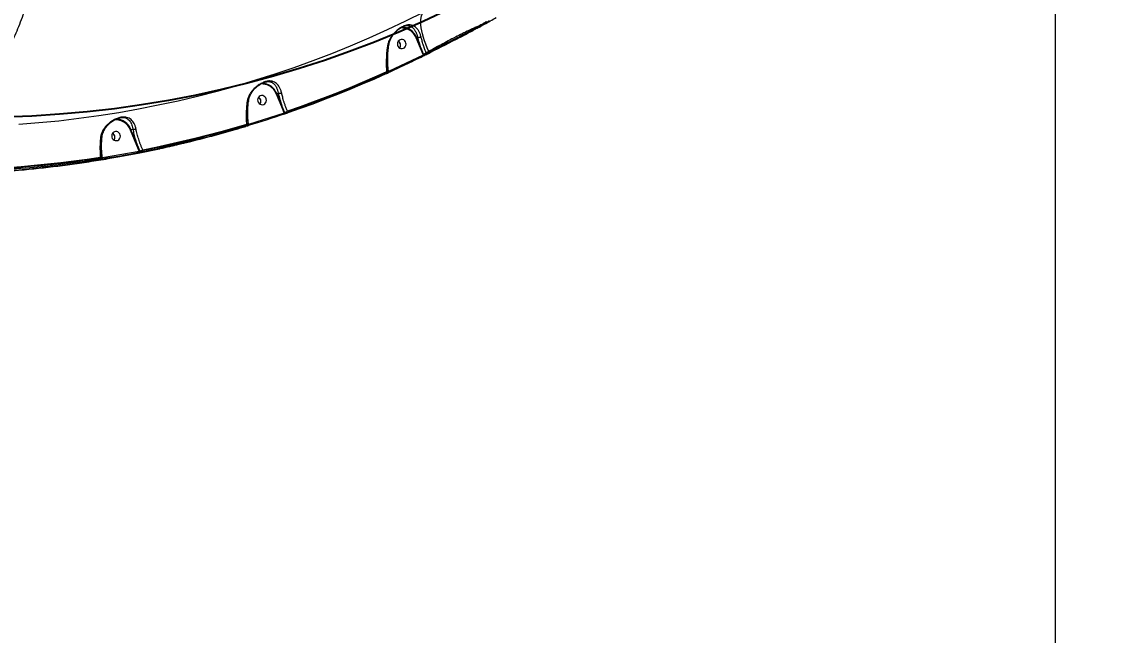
# Model space of a CAD drawing. Header units: millimetres. Extents: x -5609 to 5139, y -3980 to 3221.
# Drawn here: x 2639 to 3686, y -1118 to -524 of the extents above; entities that cross this region are included whole.
import ezdxf

# ---------------------------------------------------------------- set-up
doc = ezdxf.new("R2010")
doc.units = ezdxf.units.MM
for name, color, linetype in [('DIKOM_ОБЪЕКТ', 7, 'Continuous'), ('DIKOM_РАЗМЕР_ЗОНА', 7, 'Continuous'), ('DIKOM_РАЗМЕР_ОБЪЕКТА', 7, 'Continuous')]:
    doc.layers.add(name, color=color, linetype=linetype)
doc.styles.add('style1', font='arial.ttf', dxfattribs={"width": 0.8})
doc.dimstyles.new('1-50', dxfattribs={"dimtxt": 300, "dimasz": 200, "dimexe": 100, "dimexo": 0, "dimgap": 100, "dimtad": 1, "dimtxsty": 'style1', "dimcen": 200, "dimclrd": 7, "dimclre": 7, "dimclrt": 7, "dimadec": 1, "dimazin": 2, "dimtfac": 1, "dimtmove": 0, "dimatfit": 2, "dimfxl": 0, "dimlwd": 25, "dimlwe": 18, "dimarcsym": 0})

# ---------------------------------------------------------------- blocks, each defined once
blk = doc.blocks.new('A$Cc336a1e3')
at = {"color": 7, "linetype": 'Continuous', "lineweight": 15}
for p, q in [((5840.8, 733.5), (5844.9, 723.5)), ((5841.4, 733.7), (5842.5, 734)), ((5845.5, 723.7), (5841.4, 733.7)), ((5842.5, 734), (5842.5, 734)), ((5844.9, 723.5), (5847.5, 717.5)), ((5845.5, 723.7), (5848, 717.7)), ((5847.8, 716.7), (5814.3, 700.6)), ((5847.5, 717.5), (5847.8, 716.7)), ((5848.3, 717), (5848, 717.7)), ((5850.9, 718.8), (5851.1, 718.2)), ((5853.8, 719.6), (5851.1, 718.2)), ((5851.2, 717.2), (5853.9, 718.6)), ((5853.8, 719.6), (5853.5, 720.1)), ((5814.3, 700.6), (5813.8, 707.3)), ((5812.5, 699.7), (5812.4, 700.4)), ((5813.8, 699.4), (5813.8, 699.4)), ((5813.8, 699.4), (5813.8, 699.4)), ((5814.1, 700.2), (5814, 700.4)), ((5814.3, 700.6), (5814.1, 700.4)), ((5695.3, 690.6), (5695.8, 690.8)), ((5705.4, 679.2), (5710.5, 666.9)), ((5706, 679.4), (5707.5, 679.8)), ((5711.1, 667.1), (5706, 679.4)), ((5713.2, 660.4), (5678.6, 649.3)), ((5710.5, 666.9), (5713, 660.9)), ((5711.1, 667.1), (5713.6, 661.1)), ((5713, 660.9), (5713.2, 660.4)), ((5713.8, 660.6), (5713.6, 661.1)), ((5716.4, 662.2), (5716.7, 661.6)), ((5676.8, 648.8), (5676.7, 649.5)), ((5678.6, 649.5), (5678.1, 656.1)), ((5678.4, 649.1), (5678.4, 649.5)), ((5678.6, 649.3), (5678.6, 649.5)), ((5564, 644.4), (5570.2, 629.5)), ((5564.6, 644.6), (5566.7, 645)), ((5570.8, 629.7), (5564.6, 644.6)), ((5570.2, 629.5), (5572.7, 623.4)), ((5570.8, 629.7), (5573.3, 623.6)), ((5537, 617.5), (5536.5, 624)), ((5572.8, 623.3), (5537.1, 617)), ((5572.7, 623.4), (5572.8, 623.3)), ((5573.5, 623.2), (5573.3, 623.6)), ((5576.2, 624.7), (5576.4, 624.1)), ((5535.2, 616.9), (5535.1, 617.5)), ((5536.8, 616.9), (5536.7, 617.6)), ((5536.8, 616.9), (5536.7, 616.9)), ((5537.1, 617), (5537, 617.5))]:
    blk.add_line(p, q, dxfattribs=at)
at = {"color": 8, "linetype": 'Continuous', "lineweight": 15}
for p, q in [((5813.8, 707.3), (5813.6, 708.9)), ((5678.1, 656.1), (5677.9, 658.2)), ((5536.5, 624), (5536.4, 625.7)), ((5535.9, 615.9), (5536.2, 616))]:
    blk.add_line(p, q, dxfattribs=at)
at = {"color": 7, "linetype": 'Continuous', "lineweight": 15, "flags": 128}
for points in [[(5456.1, 649.7), (5475.6, 651.2), (5495, 653.1), (5514.4, 655.4), (5533.7, 658.1), (5553, 661.1), (5572.2, 664.5), (5591.3, 668.3), (5610.4, 672.4), (5629.4, 676.9), (5648.3, 681.7), (5667.1, 686.9), (5685.8, 692.5), (5704.4, 698.4), (5722.9, 704.7), (5741.2, 711.3), (5759.5, 718.3), (5777.6, 725.6), (5795.6, 733.3), (5813.4, 741.3), (5831.1, 749.7), (5848.7, 758.4)], [(5853.5, 720.1), (5851.9, 723.6), (5850.5, 727.1), (5849.3, 730.5), (5848.2, 733.8), (5847.3, 737.1), (5846.5, 740.2), (5846, 743.1), (5845.6, 745.9), (5845.5, 748.5), (5845.5, 750.8), (5845.8, 752.9), (5846.2, 754.7), (5846.9, 756.3), (5847.7, 757.5), (5848.7, 758.4)], [(5823, 726.3), (5823.5, 725.1), (5824.3, 724.1), (5825.3, 723.4), (5826.4, 722.9), (5827.6, 722.9), (5828.8, 723.2), (5829.8, 723.8), (5830.6, 724.7), (5831.1, 725.8), (5831.4, 727.1), (5831.2, 728.3), (5830.8, 729.5), (5830, 730.5), (5829, 731.3), (5827.9, 731.7), (5826.7, 731.8), (5825.5, 731.5), (5824.5, 730.9), (5823.7, 730), (5823.1, 728.9), (5822.9, 727.6), (5823, 726.3)], [(5847.9, 715.7), (5843.7, 713.6), (5841.9, 712.8)], [(5849.5, 716.5), (5849.4, 716.4), (5849.4, 716.4)], [(5853.5, 720.1), (5853.2, 720), (5852.8, 719.8), (5852.5, 719.6), (5852.2, 719.5), (5851.8, 719.3), (5851.5, 719.2), (5851.2, 719), (5850.9, 718.8)], [(5851.2, 717.2), (5851.3, 717.3), (5851.3, 717.3), (5851.3, 717.4), (5851.3, 717.6), (5851.3, 717.7), (5851.2, 717.9), (5851.2, 718), (5851.1, 718.2)], [(5853.9, 718.6), (5853.5, 718.4), (5853.2, 718.3), (5852.9, 718.1), (5852.5, 717.9), (5852.2, 717.7), (5851.9, 717.6), (5851.5, 717.4), (5851.2, 717.2)], [(5820.1, 702.3), (5818.6, 701.6), (5814.3, 699.6)], [(5812.4, 700.4), (5800.6, 695.1), (5788.8, 690), (5776.8, 685), (5764.9, 680.1), (5752.8, 675.4), (5740.7, 670.9), (5728.6, 666.5), (5716.4, 662.2)], [(5812.5, 698.7), (5800.7, 693.4), (5788.9, 688.3), (5777, 683.3), (5765, 678.5), (5753, 673.8), (5740.9, 669.2), (5728.8, 664.8), (5716.7, 660.6)], [(5814.3, 699.6), (5814.4, 699.7), (5814.4, 699.7), (5814.5, 699.8), (5814.5, 700), (5814.4, 700.1), (5814.4, 700.3), (5814.4, 700.5), (5814.3, 700.6)], [(5687.7, 672), (5688.1, 670.9), (5688.9, 669.8), (5689.9, 669.1), (5691, 668.7), (5692.2, 668.6), (5693.4, 668.9), (5694.4, 669.5), (5695.2, 670.4), (5695.7, 671.5), (5696, 672.8), (5695.8, 674.1), (5695.4, 675.3), (5694.6, 676.3), (5693.6, 677), (5692.5, 677.5), (5691.3, 677.5), (5690.1, 677.2), (5689.1, 676.6), (5688.3, 675.7), (5687.7, 674.6), (5687.5, 673.3), (5687.7, 672)], [(5716.7, 660.6), (5716.7, 660.6), (5716.8, 660.7), (5716.8, 660.8), (5716.8, 660.9), (5716.8, 661.1), (5716.8, 661.2), (5716.7, 661.4), (5716.7, 661.6)], [(5676.7, 649.5), (5664.3, 645.8), (5651.8, 642.4), (5639.3, 639), (5626.7, 635.9), (5614.1, 632.8), (5601.5, 630), (5588.8, 627.3), (5576.2, 624.7)], [(5713.2, 659.4), (5708.9, 658), (5704.6, 656.5), (5700.3, 655.1), (5695.9, 653.7), (5691.6, 652.3), (5687.3, 651), (5682.9, 649.6), (5678.6, 648.3)], [(5678.6, 648.3), (5678.6, 648.4), (5678.7, 648.4), (5678.7, 648.5), (5678.7, 648.7), (5678.7, 648.8), (5678.7, 649), (5678.7, 649.2), (5678.6, 649.3)], [(5546.3, 637.2), (5546.7, 636), (5547.5, 635), (5548.5, 634.3), (5549.6, 633.8), (5550.8, 633.8), (5552, 634), (5553, 634.7), (5553.8, 635.6), (5554.4, 636.7), (5554.6, 638), (5554.4, 639.2), (5554, 640.4), (5553.2, 641.4), (5552.2, 642.2), (5551.1, 642.6), (5549.9, 642.7), (5548.7, 642.4), (5547.7, 641.8), (5546.9, 640.9), (5546.3, 639.7), (5546.1, 638.5), (5546.3, 637.2)], [(5676.7, 647.8), (5664.3, 644.1), (5651.8, 640.7), (5639.3, 637.3), (5626.8, 634.2), (5614.2, 631.2), (5601.6, 628.3), (5589, 625.6), (5576.3, 623)], [(5318.2, 603), (5338, 602.3), (5357.7, 601.9), (5377.5, 602), (5397.2, 602.3), (5416.9, 603.1), (5436.6, 604.1), (5456.3, 605.6), (5475.9, 607.4), (5495.5, 609.6), (5515, 612.2), (5534.5, 615.1), (5553.9, 618.4), (5573.3, 622), (5592.6, 626), (5592.7, 626)], [(5572.7, 622.2), (5568.2, 621.4), (5563.7, 620.5), (5559.3, 619.7), (5554.8, 618.9), (5550.3, 618.2), (5545.8, 617.4), (5541.4, 616.7), (5536.9, 616)], [(5576.3, 623), (5576.3, 623.1), (5576.4, 623.1), (5576.4, 623.2), (5576.4, 623.4), (5576.5, 623.5), (5576.5, 623.7), (5576.4, 623.9), (5576.4, 624.1)], [(5535.1, 617.5), (5522.4, 615.6), (5509.6, 613.9), (5496.8, 612.3), (5484, 610.9), (5471.1, 609.6), (5458.3, 608.5), (5445.4, 607.6), (5432.5, 606.8)], [(5535, 615.8), (5522.3, 613.9), (5509.5, 612.2), (5496.7, 610.6), (5483.9, 609.2), (5471.1, 607.9), (5458.2, 606.8), (5445.4, 605.9), (5432.5, 605.1)], [(5420.7, 602.6), (5433.6, 603.4), (5446.4, 604.3), (5459.1, 605.4)]]:
    blk.add_lwpolyline(points, dxfattribs=at)
at = {"color": 8, "linetype": 'Continuous', "lineweight": 15}
for centre, radius, start, end in [((5826.5, 727.8), 16, 21.6373, 86.7123), ((5849.2, 717.4), 0.962, 201.1432, 277.9042), ((5813.3, 694.1), 6.35, 83.6061, 98.3137), ((5813.4, 700.1), 0.819, 304.3767, 22.2089), ((5814, 702.4), 2.01, 269.8664, 271.8244), ((5691.1, 673.5), 16, 21.636, 86.7022), ((5549.8, 638.7), 16, 21.6214, 87.5724), ((5677.7, 643.2), 6.35, 83.6065, 98.3133), ((5536, 611.3), 6.35, 83.6015, 98.3141)]:
    blk.add_arc(centre, radius, start, end, dxfattribs=at)
at = {"color": 7, "linetype": 'Continuous', "lineweight": 15}
for centre, radius, start, end in [((5904.7, 746.2), 0.917, 206.6788, 292.0393), ((5909.8, 749.5), 0.976, 211.1462, 296.6386), ((5821.4, 726.2), 4.62, 13.1976, 58.8263), ((5821.3, 726.1), 4.68, 325.0573, 58.6778), ((5821.4, 726.1), 4.61, 324.8153, 14.1596), ((5846.8, 719.5), 4.4, 106.4043, 114.7924), ((5849.6, 712.8), 5.16, 107.6078, 114.3623), ((5840.3, 742.1), 25.6, 287.5926, 294.3978), ((5686, 671.9), 4.62, 13.2046, 58.8193), ((5685.9, 671.8), 4.68, 325.0608, 58.6741), ((5686, 671.8), 4.62, 324.8437, 14.1315), ((5715.1, 656.2), 5.14, 107.6097, 114.387), ((5705.9, 685.5), 25.6, 287.5916, 294.3935), ((5714.7, 660.9), 0.923, 199.4434, 284.9555), ((5544.6, 637), 4.62, 13.2036, 58.8203), ((5544.5, 637), 4.68, 325.0605, 58.6746), ((5544.6, 637), 4.61, 324.8153, 14.1596), ((5574.9, 618.7), 5.12, 107.5901, 114.3961), ((5565.6, 648), 25.6, 287.5916, 294.3956), ((5574.3, 623.5), 0.932, 199.3747, 277.031), ((5536, 616.7), 1.09, 321.2101, 20.2041)]:
    blk.add_arc(centre, radius, start, end, dxfattribs=at)
for points, knots in [([(5366.5, 639.2), (5368.9, 642.3), (5373.8, 648.7), (5381, 659.5), (5388, 671.2), (5394.7, 683.9), (5401.1, 697.1), (5407.1, 710.8), (5412.8, 724.8), (5417.1, 736.6), (5420.2, 745.5), (5422.3, 751.5), (5424.2, 757.6), (5426.2, 763.8), (5428.1, 770.1), (5431.2, 780.5), (5435.2, 795.3), (5440.1, 814.9), (5444.6, 834.9), (5448.7, 855.1), (5452.2, 875.1), (5455.4, 894.8), (5458.1, 914.2), (5460, 929.3), (5461.2, 940.1), (5461.9, 946.6), (5462.6, 953.1), (5463.2, 959.6), (5463.8, 966), (5464.3, 972.5), (5465.3, 984.5), (5466.4, 1002), (5467.5, 1025), (5468.2, 1047.7), (5468.4, 1069.9), (5468.3, 1089.1), (5467.9, 1105.2), (5467.5, 1118.4), (5466.9, 1131.4), (5466.1, 1144.2), (5465.3, 1156.7), (5464.2, 1169), (5463.1, 1181.1), (5461.6, 1195.7), (5459.4, 1212.8), (5456.6, 1232.2), (5453.4, 1251), (5449.8, 1269.1), (5446, 1286.4), (5441.7, 1303.1), (5437.2, 1318.9), (5432.3, 1333.9), (5427.2, 1348.1), (5423.6, 1356.8), (5421.8, 1361.2)], [0, 0, 0, 0, 0.025552, 0.050983, 0.076294, 0.101484, 0.126553, 0.149842, 0.173026, 0.196104, 0.205143, 0.214165, 0.223171, 0.232161, 0.241134, 0.250092, 0.276443, 0.302491, 0.328238, 0.353682, 0.378823, 0.402016, 0.424946, 0.447612, 0.455186, 0.46273, 0.470244, 0.477729, 0.485183, 0.492607, 0.500002, 0.526531, 0.552719, 0.578564, 0.604068, 0.629229, 0.644782, 0.660202, 0.675488, 0.690641, 0.70566, 0.720545, 0.735296, 0.749914, 0.775113, 0.80027, 0.825384, 0.850457, 0.875486, 0.900474, 0.925419, 0.950322, 0.975182, 1, 1, 1, 1]), ([(5367.1, 639.4), (5367.9, 640.3), (5369.2, 642), (5371.1, 644.5), (5372.7, 646.7), (5374.1, 648.6), (5375.2, 650.2), (5377.4, 653.4), (5380.7, 658.4), (5385.1, 665.4), (5390.2, 674.4), (5396.4, 686), (5403.1, 700.2), (5409.4, 714.9), (5415.3, 729.9), (5420.9, 745.7), (5426.3, 762.1), (5431.5, 779.3), (5436.3, 797), (5440.8, 815.4), (5445.1, 834.3), (5449, 853.7), (5452.6, 873.5), (5455.9, 893.7), (5458.8, 914.2), (5461.3, 935), (5463.5, 956), (5465.4, 977.2), (5466.9, 998.6), (5468, 1019.9), (5468.7, 1041.3), (5469, 1062.6), (5469, 1083.8), (5468.6, 1104.9), (5467.8, 1125.8), (5466.7, 1146.3), (5465.1, 1166.6), (5463.2, 1186.4), (5461, 1205.9), (5458.3, 1224.8), (5455.4, 1243.3), (5452, 1261.1), (5448.5, 1278), (5444.7, 1293.9), (5440.7, 1308.7), (5437.3, 1320.3), (5434.5, 1328.9), (5432.6, 1334.6), (5431, 1338.9), (5429.9, 1342.2), (5428.9, 1344.7), (5427.7, 1347.9), (5426.2, 1351.7), (5424.4, 1356.1), (5423.1, 1359.2), (5422.4, 1360.8)], [0, 0, 0, 0, 0.007473, 0.014038, 0.019684, 0.024396, 0.028181, 0.031571, 0.048145, 0.063179, 0.078212, 0.105054, 0.131895, 0.156297, 0.180744, 0.205166, 0.229565, 0.253964, 0.278363, 0.302761, 0.327166, 0.351622, 0.376024, 0.400421, 0.424819, 0.449216, 0.473614, 0.498037, 0.522477, 0.546874, 0.571271, 0.595669, 0.620065, 0.644465, 0.668917, 0.693327, 0.717725, 0.742122, 0.766521, 0.790918, 0.81533, 0.839783, 0.864185, 0.886958, 0.909732, 0.932505, 0.942527, 0.952483, 0.961633, 0.965112, 0.969632, 0.975381, 0.982366, 0.990583, 1, 1, 1, 1]), ([(5454.2, 1256.3), (5455.3, 1250.2), (5457.5, 1238.1), (5460.4, 1219.1), (5463, 1199.6), (5465.2, 1179.5), (5466.9, 1159.5), (5468.3, 1139.5), (5469.3, 1119.7), (5469.9, 1103.1), (5470.1, 1090), (5470.2, 1080.4), (5470.3, 1070.8), (5470.2, 1061.1), (5470, 1047.8), (5469.6, 1030.8), (5468.7, 1009.9), (5467.5, 988.8), (5465.8, 967.4), (5463.8, 946.4), (5461.5, 925.7), (5458.8, 905.6), (5456.5, 889.9), (5454.7, 878.8), (5453.5, 872), (5452.4, 865.3), (5451.1, 858.6), (5449.9, 851.9), (5448.5, 845.2), (5446.4, 834.6), (5443.2, 820), (5438.8, 801.9), (5434.1, 784), (5429, 766.6), (5423.7, 750), (5418.3, 734.3), (5412.6, 719.5), (5407.9, 708.2), (5404.3, 700), (5401.8, 694.7), (5399.4, 689.5), (5396.8, 684.4), (5394.3, 679.4), (5390.3, 672.1), (5385, 662.8), (5378.1, 652.1), (5371, 642.3), (5363.8, 633.5), (5356.5, 625.6), (5349, 618.9), (5341.4, 613.2), (5333.7, 608.6), (5326, 605.1), (5320.8, 603.7), (5318.2, 603)], [0, 0, 0, 0, 0.024819, 0.049681, 0.074585, 0.099531, 0.12452, 0.147882, 0.17128, 0.194715, 0.205777, 0.216847, 0.227925, 0.239011, 0.250105, 0.273561, 0.297359, 0.321499, 0.345981, 0.370806, 0.394284, 0.418061, 0.442135, 0.45031, 0.458518, 0.466761, 0.475037, 0.483347, 0.49169, 0.500068, 0.523695, 0.547624, 0.571855, 0.596389, 0.621225, 0.644678, 0.668395, 0.692375, 0.701869, 0.711403, 0.720978, 0.730593, 0.74025, 0.749946, 0.774408, 0.798991, 0.823695, 0.848519, 0.873464, 0.89853, 0.923716, 0.949023, 0.974451, 1, 1, 1, 1]), ([(5845.9, 734.2), (5845.6, 735.2), (5845, 737.3), (5843.7, 739.8), (5842.2, 742), (5840.5, 743.6), (5838.6, 744.9), (5836.6, 745.7), (5834.3, 746), (5832.1, 745.7), (5830.1, 745.1), (5828.5, 744.5), (5826.8, 743.6), (5825.2, 742.6), (5823.6, 741.5), (5822.1, 740.2), (5820.7, 738.9), (5819, 737.2), (5817.2, 734.9), (5815.4, 731.9), (5814.1, 728.9), (5813.6, 726.7), (5813.4, 725.7)], [0, 0, 0, 0, 0.060848, 0.122027, 0.18297, 0.244656, 0.306473, 0.368865, 0.431755, 0.495553, 0.528768, 0.560442, 0.592789, 0.625311, 0.656247, 0.689525, 0.721151, 0.75263, 0.815303, 0.877013, 0.938732, 1, 1, 1, 1]), ([(5814.5, 726.2), (5814.7, 727.3), (5815.1, 729.4), (5816.4, 732.4), (5818.1, 735.3), (5820.2, 738), (5822.6, 740.4), (5825, 742.3), (5827, 743.5), (5828.4, 744.2), (5829.8, 744.7), (5830.5, 744.9), (5830.9, 745)], [0, 0, 0, 0, 0.130857, 0.261517, 0.390381, 0.518717, 0.644138, 0.76626, 0.825951, 0.884068, 0.942251, 1, 1, 1, 1]), ([(5903.9, 745.8), (5902.9, 745.3), (5900.8, 744.4), (5897.3, 742.8), (5892.9, 740.8), (5887.4, 738.2), (5880.8, 734.9), (5874, 731.3), (5867, 727.6), (5860.1, 723.9), (5855.7, 721.4), (5853.5, 720.1)], [0, 0, 0, 0, 0.085296, 0.168532, 0.249718, 0.375477, 0.499384, 0.624222, 0.749126, 0.873716, 1, 1, 1, 1]), ([(5903.9, 745.8), (5902.5, 744.9), (5899.5, 743.2), (5894.1, 740.2), (5888.1, 737), (5882.3, 734), (5877, 731.3), (5872.4, 729), (5867.7, 726.6), (5863, 724.2), (5858.4, 721.9), (5855.3, 720.3), (5853.8, 719.6)], [0, 0, 0, 0, 0.124919, 0.249632, 0.372715, 0.499262, 0.580078, 0.663353, 0.749099, 0.830251, 0.913881, 1, 1, 1, 1]), ([(5902.4, 743.7), (5904, 744.7), (5909.4, 747.7), (5914.8, 750.8), (5918.5, 753)], [0, 0, 0, 0, 0.303766, 1, 1, 1, 1]), ([(5908.9, 749), (5908.2, 748.5), (5906.8, 747.5), (5904.9, 746.4), (5903.9, 745.8)], [0, 0, 0, 0, 0.500004, 1, 1, 1, 1]), ([(5910.2, 748.6), (5909.5, 748.1), (5908.1, 747.1), (5906.1, 745.9), (5905.1, 745.3)], [0, 0, 0, 0, 0.500005, 1, 1, 1, 1]), ([(5911.9, 749.7), (5911.8, 749.6), (5911.6, 749.5), (5911.2, 749.3), (5910.8, 749.1), (5910.4, 748.8), (5910.3, 748.7), (5910.2, 748.6)], [0, 0, 0, 0, 0.124857, 0.250345, 0.500071, 0.749882, 1, 1, 1, 1]), ([(5841.4, 733.7), (5841.4, 733.7), (5841.3, 733.7), (5841.2, 733.7), (5841, 733.6), (5840.9, 733.5), (5840.8, 733.5)], [0, 0, 0, 0, 0.249937, 0.499883, 0.749888, 1, 1, 1, 1]), ([(5845.9, 734.2), (5845.6, 734.1), (5845.2, 733.9), (5844.5, 733.7), (5843.9, 733.7), (5843.3, 733.7), (5842.8, 733.8), (5842.6, 733.9), (5842.5, 734)], [0, 0, 0, 0, 0.239257, 0.3683, 0.500153, 0.73394, 0.865019, 1, 1, 1, 1]), ([(5842.5, 734), (5842.9, 732.3), (5843.8, 728.9), (5845, 725.5), (5845.5, 723.7)], [0, 0, 0, 0, 0.501778, 1, 1, 1, 1]), ([(5850.9, 718.8), (5850.9, 718.8), (5850.9, 718.8), (5850.9, 718.8), (5850.9, 718.8), (5850.9, 718.8), (5850.8, 718.8), (5850.8, 718.9), (5850.7, 719.2), (5850.4, 720), (5849.9, 721.2), (5849.4, 722.5), (5849, 723.6), (5848.7, 724.4), (5848.5, 725.2), (5848.2, 725.9), (5847.8, 727.1), (5847.3, 728.7), (5846.8, 730.7), (5846.3, 732.5), (5846, 733.6), (5845.9, 734.2)], [0, 0, 0, 0, 0.000007, 0.000021, 0.000078, 0.000276, 0.001041, 0.004036, 0.01587, 0.062902, 0.141094, 0.250444, 0.308202, 0.361961, 0.411716, 0.45747, 0.499223, 0.637925, 0.767622, 0.888317, 1, 1, 1, 1]), ([(5899.7, 742.2), (5898.2, 741.4), (5894.8, 739.5), (5888.9, 736.4), (5882.2, 732.9), (5875.1, 729.4), (5867.9, 725.7), (5860.8, 722.1), (5856.2, 719.8), (5853.9, 718.6)], [0, 0, 0, 0, 0.126325, 0.2721, 0.417205, 0.563076, 0.708031, 0.854125, 1, 1, 1, 1]), ([(5813.4, 725.7), (5813.2, 724.4), (5812.8, 721.9), (5812.4, 717.8), (5812.2, 714.3), (5812.2, 711.6), (5812.1, 709.8), (5812.1, 708), (5812.2, 706.2), (5812.2, 704.2), (5812.3, 702.2), (5812.4, 700.9), (5812.4, 700.4)], [0, 0, 0, 0, 0.162669, 0.327658, 0.499782, 0.569176, 0.640973, 0.711066, 0.777183, 0.851698, 0.939188, 1, 1, 1, 1]), ([(5814, 700.4), (5813.9, 702.5), (5813.6, 706.8), (5813.5, 712.6), (5813.7, 717.7), (5814, 722.3), (5814.4, 725.2), (5814.6, 726.7)], [0, 0, 0, 0, 0.227154, 0.468819, 0.640062, 0.81688, 1, 1, 1, 1]), ([(5814.4, 699.8), (5819.9, 702.3), (5831.1, 707.5), (5842.2, 713), (5848, 715.8)], [0, 0, 0, 0, 0.484375, 1, 1, 1, 1]), ([(5848.3, 717), (5848.3, 717), (5848.3, 717), (5848.2, 716.9), (5848.1, 716.9), (5848, 716.8), (5847.9, 716.8), (5847.8, 716.7), (5847.8, 716.7)], [0, 0, 0, 0, 0.208995, 0.344364, 0.499845, 0.655886, 0.79143, 1, 1, 1, 1]), ([(5847.9, 715.7), (5847.9, 715.7), (5848, 715.8), (5848, 716), (5847.9, 716.3), (5847.8, 716.6), (5847.8, 716.7)], [0, 0, 0, 0, 0.240489, 0.500033, 0.759465, 1, 1, 1, 1]), ([(5847.9, 715.8), (5848.1, 715.8), (5848.3, 716), (5848.7, 716.2), (5849.1, 716.3), (5849.3, 716.4), (5849.4, 716.4)], [0, 0, 0, 0, 0.251752, 0.502356, 0.751748, 1, 1, 1, 1]), ([(5851.1, 718.2), (5850.9, 718.1), (5850.4, 717.9), (5849.7, 717.5), (5849.1, 717.3), (5848.7, 717.1), (5848.5, 717.1), (5848.3, 717)], [0, 0, 0, 0, 0.226861, 0.499339, 0.652309, 0.786864, 1, 1, 1, 1]), ([(5851.2, 717.2), (5851, 717.2), (5850.7, 717), (5850.3, 716.8), (5849.8, 716.6), (5849.6, 716.5), (5849.5, 716.5)], [0, 0, 0, 0, 0.249908, 0.499777, 0.749807, 1, 1, 1, 1]), ([(5853.9, 718.6), (5853.9, 718.6), (5854, 718.7), (5854, 718.9), (5853.9, 719.2), (5853.8, 719.5), (5853.8, 719.6)], [0, 0, 0, 0, 0.240602, 0.500028, 0.759345, 1, 1, 1, 1]), ([(5710.8, 679.8), (5710.5, 680.8), (5710, 682.8), (5708.8, 685.3), (5707.4, 687.5), (5705.7, 689.2), (5703.9, 690.5), (5701.7, 691.3), (5699.6, 691.6), (5697.6, 691.5), (5696, 691.2), (5694.2, 690.7), (5692.5, 689.9), (5690.7, 689.1), (5688.8, 688), (5686.9, 686.6), (5685, 685), (5683, 683.1), (5681.1, 680.7), (5679.3, 677.7), (5677.9, 674.6), (5677.5, 672.4), (5677.3, 671.3)], [0, 0, 0, 0, 0.06103, 0.122226, 0.183669, 0.245488, 0.3076, 0.369819, 0.433523, 0.466864, 0.498207, 0.530694, 0.563164, 0.594251, 0.627591, 0.669739, 0.711895, 0.753658, 0.815791, 0.877566, 0.938678, 1, 1, 1, 1]), ([(5812.5, 699.7), (5802, 695), (5781, 685.7), (5749.1, 673), (5727.5, 665.4), (5716.7, 661.6)], [0, 0, 0, 0, 0.33333, 0.666674, 1, 1, 1, 1]), ([(5812.5, 698.7), (5812.6, 698.7), (5812.6, 698.8), (5812.7, 699), (5812.6, 699.3), (5812.5, 699.6), (5812.5, 699.7)], [0, 0, 0, 0, 0.240586, 0.49994, 0.759337, 1, 1, 1, 1]), ([(5812.6, 698.7), (5813, 698.9), (5813.5, 699.2), (5813.9, 699.6), (5814, 699.9), (5814.1, 700.1), (5814.1, 700.2)], [0, 0, 0, 0, 0.521159, 0.763738, 0.883639, 1, 1, 1, 1]), ([(5814.3, 699.6), (5814.2, 699.6), (5814, 699.5), (5813.9, 699.4), (5813.8, 699.4)], [0, 0, 0, 0, 0.502246, 1, 1, 1, 1]), ([(5678.6, 671.9), (5678.8, 673), (5679.2, 675.2), (5680.5, 678.3), (5682.3, 681.2), (5684.4, 683.9), (5687, 686.2), (5689.8, 688.3), (5692.4, 689.7), (5694.2, 690.4), (5695, 690.6), (5695.3, 690.6)], [0, 0, 0, 0, 0.135785, 0.269555, 0.402701, 0.533415, 0.661544, 0.786115, 0.90539, 0.963385, 1, 1, 1, 1]), ([(5695.3, 690.6), (5695.3, 690.7), (5695.5, 690.7), (5695.7, 690.7), (5695.8, 690.7)], [0, 0, 0, 0, 0.353773, 1, 1, 1, 1]), ([(5677.3, 671.3), (5677.1, 670.2), (5676.9, 668), (5676.6, 664.4), (5676.5, 661.4), (5676.4, 659), (5676.4, 657.1), (5676.5, 655.3), (5676.5, 653.3), (5676.6, 651.4), (5676.7, 650), (5676.7, 649.5)], [0, 0, 0, 0, 0.162938, 0.328006, 0.500246, 0.573839, 0.656941, 0.749555, 0.822718, 0.924851, 1, 1, 1, 1]), ([(5678.4, 649.5), (5678.3, 651), (5678.1, 653.6), (5677.9, 657.2), (5677.9, 660), (5678, 662.2), (5678, 664.1), (5678.1, 666.4), (5678.3, 669.2), (5678.5, 671.2), (5678.7, 672.3)], [0, 0, 0, 0, 0.184035, 0.335932, 0.456994, 0.54751, 0.618552, 0.715589, 0.842708, 1, 1, 1, 1]), ([(5706, 679.4), (5706, 679.4), (5705.9, 679.4), (5705.8, 679.4), (5705.6, 679.3), (5705.5, 679.2), (5705.4, 679.2)], [0, 0, 0, 0, 0.249837, 0.500051, 0.750111, 1, 1, 1, 1]), ([(5707.6, 679.8), (5707.6, 679.8), (5707.5, 679.8), (5707.5, 679.8), (5707.5, 679.8)], [0, 0, 0, 0, 0.484557, 1, 1, 1, 1]), ([(5707.5, 679.8), (5708, 677.7), (5708.9, 673.6), (5710.4, 669.3), (5711.1, 667.1)], [0, 0, 0, 0, 0.500727, 1, 1, 1, 1]), ([(5710.8, 679.8), (5710.6, 679.7), (5710.1, 679.5), (5709.5, 679.4), (5709.2, 679.4), (5709, 679.4), (5709, 679.4), (5709, 679.4), (5709, 679.4), (5709, 679.4), (5708.8, 679.4), (5708.1, 679.5), (5707.7, 679.7), (5707.6, 679.8)], [0, 0, 0, 0, 0.208226, 0.368015, 0.466897, 0.492056, 0.498533, 0.500256, 0.500733, 0.500858, 0.500947, 0.758143, 1, 1, 1, 1]), ([(5716.4, 662.2), (5716, 663.2), (5715.2, 665.3), (5714.1, 668.3), (5713.1, 671.1), (5712.4, 673.5), (5711.8, 675.8), (5711.2, 677.9), (5711, 679.2), (5710.8, 679.8)], [0, 0, 0, 0, 0.166912, 0.343409, 0.499294, 0.637446, 0.766946, 0.887799, 1, 1, 1, 1]), ([(5710.5, 666.9), (5710.6, 666.9), (5710.7, 667), (5710.8, 667), (5710.9, 667), (5710.9, 667.1), (5711, 667.1), (5711.1, 667.1), (5711.1, 667.1)], [0, 0, 0, 0, 0.239492, 0.368271, 0.499921, 0.631618, 0.760584, 1, 1, 1, 1]), ([(5713.6, 660.5), (5713.5, 660.5), (5713.4, 660.5), (5713.3, 660.4), (5713.2, 660.4)], [0, 0, 0, 0, 0.465456, 1, 1, 1, 1]), ([(5713.2, 659.4), (5713.2, 659.4), (5713.3, 659.5), (5713.3, 659.7), (5713.3, 660.1), (5713.3, 660.3), (5713.2, 660.4)], [0, 0, 0, 0, 0.240461, 0.499912, 0.7594, 1, 1, 1, 1]), ([(5714.9, 660), (5714.8, 660), (5714.6, 659.9), (5714.2, 659.7), (5713.7, 659.6), (5713.4, 659.5), (5713.2, 659.4)], [0, 0, 0, 0, 0.250134, 0.500191, 0.75005, 1, 1, 1, 1]), ([(5713.8, 660.6), (5713.8, 660.6), (5713.7, 660.5), (5713.6, 660.5), (5713.6, 660.5)], [0, 0, 0, 0, 0.495361, 1, 1, 1, 1]), ([(5716.7, 661.6), (5716.4, 661.5), (5715.9, 661.3), (5715, 661), (5714.3, 660.7), (5714, 660.6), (5713.8, 660.6)], [0, 0, 0, 0, 0.263741, 0.499732, 0.750596, 1, 1, 1, 1]), ([(5716.7, 660.6), (5716.5, 660.5), (5716.2, 660.4), (5715.7, 660.2), (5715.2, 660.1), (5715, 660), (5714.9, 660)], [0, 0, 0, 0, 0.249958, 0.499793, 0.749867, 1, 1, 1, 1]), ([(5569.8, 644.9), (5569.5, 645.8), (5569.1, 647.8), (5567.9, 650.3), (5566.6, 652.4), (5564.9, 654.2), (5563, 655.5), (5561, 656.3), (5559.2, 656.6), (5557.6, 656.7), (5555.9, 656.6), (5554.1, 656.2), (5552.2, 655.7), (5550.4, 654.9), (5548.6, 654.1), (5546.4, 652.8), (5543.9, 651.1), (5541.2, 648.7), (5539, 646), (5537.2, 643.1), (5535.8, 639.9), (5535.4, 637.6), (5535.2, 636.5)], [0, 0, 0, 0, 0.060877, 0.122262, 0.183728, 0.245805, 0.307731, 0.370779, 0.40396, 0.434892, 0.467535, 0.50018, 0.531669, 0.565144, 0.597101, 0.628919, 0.691934, 0.754151, 0.816305, 0.877598, 0.938999, 1, 1, 1, 1]), ([(5536.8, 637), (5536.9, 637.9), (5537.1, 639.7), (5538, 642.1), (5539, 644.2), (5540.5, 646.6), (5542.5, 649), (5544.8, 651.1), (5546.9, 652.7), (5549, 653.9), (5550.9, 654.8), (5552, 655.2), (5552.3, 655.3)], [0, 0, 0, 0, 0.11138, 0.216813, 0.314288, 0.404334, 0.562291, 0.687392, 0.780425, 0.864771, 0.966669, 1, 1, 1, 1]), ([(5552.3, 655.3), (5552.5, 655.4), (5553.2, 655.7), (5553.9, 655.8), (5554.4, 655.9)], [0, 0, 0, 0, 0.281201, 1, 1, 1, 1]), ([(5552.5, 655.4), (5553, 655.6), (5553.6, 655.8), (5554.2, 655.9), (5554.4, 655.9)], [0, 0, 0, 0, 0.688468, 1, 1, 1, 1]), ([(5564.6, 644.6), (5564.6, 644.6), (5564.6, 644.6), (5564.4, 644.5), (5564.2, 644.5), (5564.1, 644.4), (5564, 644.4)], [0, 0, 0, 0, 0.249944, 0.499898, 0.74991, 1, 1, 1, 1]), ([(5569.8, 644.9), (5569.5, 644.8), (5569.1, 644.7), (5568.6, 644.6), (5568.2, 644.6), (5568.1, 644.6), (5568, 644.6), (5568, 644.6), (5567.7, 644.6), (5567.2, 644.7), (5566.8, 644.9), (5566.7, 645)], [0, 0, 0, 0, 0.206186, 0.364548, 0.463878, 0.490135, 0.497401, 0.499505, 0.500693, 0.759628, 1, 1, 1, 1]), ([(5566.7, 645), (5566.7, 645), (5566.7, 645), (5566.7, 645), (5566.7, 645)], [0, 0, 0, 0, 0.467609, 1, 1, 1, 1]), ([(5566.7, 645), (5567, 643.4), (5567.6, 640.2), (5569, 635), (5570.2, 631.5), (5570.8, 629.7)], [0, 0, 0, 0, 0.33258, 0.667046, 1, 1, 1, 1]), ([(5576.2, 624.7), (5575.8, 625.6), (5575.1, 627.3), (5574, 630), (5573.1, 632.6), (5572.3, 635.2), (5571.5, 637.6), (5570.8, 640.1), (5570.2, 642.5), (5569.9, 644.1), (5569.8, 644.9)], [0, 0, 0, 0, 0.125636, 0.250415, 0.38575, 0.499694, 0.63069, 0.7509, 0.878948, 1, 1, 1, 1]), ([(5676.8, 648.8), (5665.7, 645.6), (5643.7, 639.3), (5610.2, 631), (5587.7, 626.4), (5576.4, 624.1)], [0, 0, 0, 0, 0.333329, 0.666673, 1, 1, 1, 1]), ([(5592.7, 626), (5592.9, 626.1), (5599.1, 627.4), (5611.5, 630.3), (5629.7, 634.7), (5647.8, 639.4), (5663.3, 643.7), (5672.6, 646.6), (5676, 647.6)], [0, 0, 0, 0, 0.006033, 0.223567, 0.441102, 0.658636, 0.876174, 1, 1, 1, 1]), ([(5676.7, 647.8), (5676.8, 647.8), (5676.9, 647.9), (5676.9, 648.1), (5676.9, 648.4), (5676.8, 648.7), (5676.8, 648.8)], [0, 0, 0, 0, 0.24064, 0.500015, 0.759387, 1, 1, 1, 1]), ([(5677.7, 648), (5677.7, 648), (5677.7, 648.1), (5677.5, 648), (5677.2, 647.9), (5676.9, 647.8), (5676.7, 647.8)], [0, 0, 0, 0, 0.250226, 0.50019, 0.750023, 1, 1, 1, 1]), ([(5678.6, 648.3), (5678.4, 648.3), (5678.1, 648.2), (5677.8, 648.1), (5677.6, 648), (5677.6, 648), (5677.7, 648)], [0, 0, 0, 0, 0.249911, 0.499826, 0.749762, 1, 1, 1, 1]), ([(5677.7, 648.1), (5677.8, 648.1), (5678, 648.2), (5678.1, 648.3), (5678.2, 648.5), (5678.3, 648.6), (5678.4, 648.8), (5678.4, 649), (5678.4, 649.1)], [0, 0, 0, 0, 0.275202, 0.409769, 0.535771, 0.656195, 0.773543, 1, 1, 1, 1]), ([(5535.2, 636.5), (5535.1, 635.1), (5534.9, 632.1), (5534.7, 627.9), (5534.8, 624), (5534.9, 620.8), (5535, 618.6), (5535.1, 617.5)], [0, 0, 0, 0, 0.233019, 0.500591, 0.666507, 0.83305, 1, 1, 1, 1]), ([(5536.7, 617.6), (5536.6, 619.4), (5536.4, 623), (5536.3, 628.2), (5536.4, 633), (5536.7, 636), (5536.8, 637.4)], [0, 0, 0, 0, 0.27379, 0.530635, 0.773909, 1, 1, 1, 1]), ([(5570.2, 629.5), (5570.2, 629.5), (5570.3, 629.6), (5570.4, 629.6), (5570.5, 629.7), (5570.6, 629.7), (5570.7, 629.7), (5570.8, 629.7), (5570.8, 629.7)], [0, 0, 0, 0, 0.239492, 0.368271, 0.499921, 0.631618, 0.760584, 1, 1, 1, 1]), ([(5592.6, 626.1), (5592.6, 626.1), (5593.4, 626.3), (5594.8, 626.6), (5600.5, 627.8), (5613.2, 630.8), (5626.5, 633.9), (5635.3, 636.3), (5636.6, 636.7)], [0, 0, 0, 0, 0.004427, 0.051081, 0.097736, 0.390985, 0.914638, 1, 1, 1, 1]), ([(5572.7, 622.2), (5572.7, 622.2), (5572.8, 622.3), (5572.8, 622.5), (5572.9, 622.9), (5572.8, 623.1), (5572.8, 623.3)], [0, 0, 0, 0, 0.240472, 0.500013, 0.759472, 1, 1, 1, 1]), ([(5574.5, 622.6), (5574.4, 622.6), (5574.2, 622.5), (5573.7, 622.4), (5573.2, 622.3), (5572.8, 622.2), (5572.7, 622.2)], [0, 0, 0, 0, 0.25009, 0.500076, 0.749923, 1, 1, 1, 1]), ([(5573.5, 623.2), (5573.5, 623.2), (5573.4, 623.2), (5573.3, 623.2), (5573.2, 623.2), (5573, 623.2), (5572.9, 623.3), (5572.8, 623.3)], [0, 0, 0, 0, 0.112154, 0.228595, 0.47654, 0.732909, 1, 1, 1, 1]), ([(5576.4, 624.1), (5576.1, 624), (5575.6, 623.8), (5574.7, 623.6), (5574, 623.4), (5573.6, 623.3), (5573.5, 623.2)], [0, 0, 0, 0, 0.248547, 0.497987, 0.75425, 1, 1, 1, 1]), ([(5576.3, 623), (5576.1, 623), (5575.8, 622.9), (5575.2, 622.8), (5574.8, 622.7), (5574.6, 622.6), (5574.5, 622.6)], [0, 0, 0, 0, 0.250072, 0.499977, 0.749939, 1, 1, 1, 1]), ([(5535.2, 616.9), (5523.8, 615.2), (5501.2, 612), (5467, 608.4), (5444.2, 606.9), (5432.8, 606.1)], [0, 0, 0, 0, 0.33333, 0.666673, 1, 1, 1, 1]), ([(5459.1, 605.5), (5460.6, 605.6), (5468.4, 606.3), (5482.3, 607.8), (5500.9, 610), (5519.5, 612.7), (5533.4, 614.8), (5541.1, 616.1), (5542.6, 616.4)], [0, 0, 0, 0, 0.054134, 0.276782, 0.499405, 0.722007, 0.944589, 1, 1, 1, 1]), ([(5535, 615.8), (5535, 615.8), (5535.1, 615.9), (5535.2, 616.2), (5535.2, 616.5), (5535.2, 616.8), (5535.2, 616.9)], [0, 0, 0, 0, 0.240654, 0.500013, 0.759396, 1, 1, 1, 1]), ([(5535.9, 615.9), (5536, 615.9), (5536, 615.9), (5535.8, 615.9), (5535.5, 615.9), (5535.2, 615.8), (5535, 615.8)], [0, 0, 0, 0, 0.250245, 0.50029, 0.750156, 1, 1, 1, 1]), ([(5536.9, 616), (5536.7, 615.9), (5536.4, 615.9), (5536.1, 615.9), (5535.9, 615.9), (5535.9, 615.9), (5535.9, 615.9)], [0, 0, 0, 0, 0.249783, 0.499747, 0.749708, 1, 1, 1, 1]), ([(5536.2, 616), (5536.3, 616), (5536.5, 616.2), (5536.7, 616.4), (5536.8, 616.7), (5536.8, 616.9), (5536.8, 617)], [0, 0, 0, 0, 0.24638, 0.501986, 0.75615, 1, 1, 1, 1]), ([(5537.1, 617), (5537, 617), (5536.9, 617), (5536.8, 617), (5536.8, 616.9)], [0, 0, 0, 0, 0.534867, 1, 1, 1, 1])]:
    blk.add_open_spline(points, degree=3, knots=knots, dxfattribs=at)
at = {"color": 8, "linetype": 'Continuous', "lineweight": 15}
for points, knots in [([(5366.7, 639.4), (5367.7, 640.6), (5371.1, 644.6), (5376.8, 652.7), (5383.8, 663.5), (5390.6, 675.3), (5397.2, 688.1), (5403.6, 701.7), (5409.9, 716.3), (5415.9, 731.7), (5421.6, 748), (5427.1, 764.9), (5432.3, 782.4), (5437.2, 800.6), (5441.7, 819.5), (5446, 839), (5450, 859), (5453.5, 879.4), (5456.8, 900.1), (5459.6, 921.1), (5462.1, 942.5), (5464.3, 964.1), (5466, 986), (5467.3, 1007.8), (5468.3, 1029.6), (5468.9, 1051.4), (5469, 1073.1), (5468.8, 1094.8), (5468.2, 1116.3), (5467.2, 1137.5), (5465.7, 1158.3), (5464, 1178.7), (5461.8, 1198.7), (5459.2, 1218.3), (5456.3, 1237.4), (5454.1, 1249.7), (5452.9, 1255.8)], [0, 0, 0, 0, 0.012048, 0.042108, 0.072057, 0.101884, 0.131679, 0.161547, 0.191548, 0.221637, 0.251663, 0.281507, 0.311314, 0.341145, 0.371064, 0.401132, 0.431207, 0.461141, 0.490998, 0.520838, 0.550726, 0.580807, 0.610876, 0.640841, 0.670687, 0.700479, 0.730327, 0.760314, 0.790383, 0.820433, 0.85032, 0.880115, 0.909937, 0.93985, 0.969876, 1, 1, 1, 1]), ([(5505.2, 1183), (5505.7, 1177.8), (5506.8, 1167.4), (5508.1, 1151.5), (5509.1, 1135.4), (5509.9, 1119.1), (5510.4, 1103.6), (5510.7, 1088.9), (5510.8, 1075.2), (5510.7, 1061.2), (5510.4, 1047.1), (5510, 1032.8), (5509.4, 1018.7), (5508.6, 1004.7), (5507.6, 990.8), (5506.5, 976.9), (5505.2, 962.9), (5503.7, 948.8), (5502.1, 935.6), (5500.5, 923.2), (5498.8, 911.7), (5497.1, 900.3), (5495.2, 888.8), (5493.1, 877.4), (5490.9, 866.1), (5488.2, 852.5), (5484.7, 836.7), (5480.3, 819.1), (5475.6, 801.8), (5471.3, 787.3), (5467.5, 775.6), (5464.3, 766.3), (5461, 757.3), (5457.6, 748.4), (5454.1, 739.8), (5450.5, 731.4), (5446.4, 722.4), (5441.8, 713), (5436.6, 703.3), (5431.3, 694.2), (5425.8, 685.6), (5419.8, 677.1), (5413.3, 668.9), (5406.1, 661.2), (5399.1, 654.6), (5394.4, 651.3), (5392.2, 649.6)], [0, 0, 0, 0, 0.025265, 0.050553, 0.075668, 0.100692, 0.12585, 0.146333, 0.166977, 0.18778, 0.208743, 0.229866, 0.251148, 0.271484, 0.292022, 0.312761, 0.333702, 0.354843, 0.376186, 0.393651, 0.411272, 0.429049, 0.446981, 0.46507, 0.483315, 0.501715, 0.531535, 0.561771, 0.592423, 0.623491, 0.641432, 0.65951, 0.677724, 0.696073, 0.714559, 0.73318, 0.751938, 0.776669, 0.801585, 0.826684, 0.851968, 0.877437, 0.908459, 0.939648, 0.971003, 1, 1, 1, 1]), ([(5830.8, 745), (5831.6, 745.1), (5833.2, 745.3), (5834.5, 745), (5835.5, 744.6), (5836, 744.3), (5836.5, 744.1), (5837.1, 743.7), (5837.6, 743.3), (5838.3, 742.7), (5839, 741.8), (5839.9, 740.6), (5840.8, 739), (5841.8, 736.9), (5842.3, 734.9), (5842.5, 734)], [0, 0, 0, 0, 0.122212, 0.247468, 0.288344, 0.329752, 0.373894, 0.406721, 0.461042, 0.500246, 0.585527, 0.670435, 0.751774, 0.876708, 1, 1, 1, 1]), ([(5905.1, 745.3), (5903.6, 744.5), (5902, 743.5), (5900, 742.4), (5899.7, 742.2)], [0, 0, 0, 0, 0.88441, 1, 1, 1, 1]), ([(5826.7, 743.3), (5827.7, 743.2), (5829.6, 743.1), (5832.4, 742.2), (5834.9, 740.9), (5837, 739.2), (5838.6, 737.3), (5839.9, 735.4), (5840.5, 734.1), (5840.8, 733.5)], [0, 0, 0, 0, 0.161757, 0.329191, 0.486885, 0.633203, 0.767436, 0.889537, 1, 1, 1, 1]), ([(5814.6, 726.5), (5814.5, 726.4), (5814.5, 726.3), (5814.4, 726.2), (5814.4, 726.1), (5814.2, 726), (5813.9, 725.8), (5813.6, 725.7), (5813.4, 725.7)], [0, 0, 0, 0, 0.299384, 0.305336, 0.355131, 0.494807, 0.714337, 1, 1, 1, 1]), ([(5814, 700.2), (5814, 700.2), (5814.1, 700.2), (5813.8, 700.1), (5813.2, 699.9), (5812.7, 699.8), (5812.5, 699.7)], [0, 0, 0, 0, 0.137602, 0.428243, 0.715365, 1, 1, 1, 1]), ([(5813.4, 699.2), (5813.5, 699.2), (5813.7, 699.3), (5813.9, 699.5), (5813.9, 699.6), (5813.9, 699.7)], [0, 0, 0, 0, 0.411517, 0.8432, 1, 1, 1, 1]), ([(5691.3, 689), (5692.3, 688.9), (5694.2, 688.9), (5697, 687.9), (5699.5, 686.6), (5701.6, 684.9), (5703.2, 683.1), (5704.5, 681.2), (5705.1, 679.8), (5705.4, 679.2)], [0, 0, 0, 0, 0.162612, 0.329875, 0.4874, 0.63358, 0.767665, 0.889652, 1, 1, 1, 1]), ([(5695.8, 690.7), (5696.1, 690.8), (5697, 691), (5698.5, 691), (5699.9, 690.8), (5701.2, 690.3), (5702, 689.8), (5702.8, 689.2), (5703.5, 688.6), (5704.2, 687.8), (5704.8, 686.9), (5705.4, 686), (5706.1, 684.5), (5706.9, 682.6), (5707.3, 680.7), (5707.6, 679.8)], [0, 0, 0, 0, 0.04817, 0.110364, 0.236492, 0.299597, 0.362889, 0.426573, 0.490815, 0.555101, 0.619059, 0.686413, 0.74686, 0.873924, 1, 1, 1, 1]), ([(5678.6, 672.2), (5678.6, 672), (5678.6, 671.9), (5678.5, 671.8), (5678.4, 671.8), (5678.4, 671.7), (5678.2, 671.6), (5677.9, 671.4), (5677.5, 671.4), (5677.3, 671.3)], [0, 0, 0, 0, 0.318248, 0.319849, 0.332721, 0.368608, 0.50394, 0.719424, 1, 1, 1, 1]), ([(5549.6, 654.2), (5549.7, 654.2), (5550.7, 654.3), (5552.8, 654), (5555.6, 653.1), (5558.1, 651.8), (5560.2, 650.1), (5561.9, 648.2), (5563.1, 646.3), (5563.8, 645), (5564, 644.4)], [0, 0, 0, 0, 0.004722, 0.176314, 0.34084, 0.495797, 0.639574, 0.771474, 0.891457, 1, 1, 1, 1]), ([(5554.4, 655.9), (5554.8, 656), (5555.6, 656.2), (5556.9, 656.2), (5558.3, 656.2), (5559.8, 655.8), (5561.4, 655.1), (5562.5, 654.1), (5563.2, 653.4), (5563.4, 653.1), (5563.7, 652.8), (5564, 652.4), (5564.2, 652), (5564.5, 651.6), (5564.8, 651.1), (5565, 650.6), (5565.5, 649.5), (5566.1, 647.8), (5566.5, 646), (5566.7, 645)], [0, 0, 0, 0, 0.039343, 0.10155, 0.163822, 0.227057, 0.354773, 0.48292, 0.506353, 0.533129, 0.559067, 0.59042, 0.612958, 0.648306, 0.6778, 0.711438, 0.742462, 0.871916, 1, 1, 1, 1]), ([(5678.6, 649.5), (5678.6, 649.5), (5678.5, 649.5), (5678.4, 649.5), (5678.4, 649.5), (5678.4, 649.5)], [0, 0, 0, 0, 0.440803, 0.909982, 1, 1, 1, 1]), ([(5678.6, 649.3), (5678.6, 649.3), (5678.5, 649.2), (5678.4, 649.1), (5678.4, 649.1), (5678.4, 649.1)], [0, 0, 0, 0, 0.412485, 0.808152, 1, 1, 1, 1]), ([(5678.4, 649.1), (5678.4, 649.1), (5678.4, 649.1), (5678.1, 649.1), (5677.6, 649), (5677.1, 648.9), (5676.8, 648.8)], [0, 0, 0, 0, 0.127263, 0.423915, 0.712458, 1, 1, 1, 1]), ([(5536.8, 637.3), (5536.8, 637.1), (5536.8, 637), (5536.6, 636.9), (5536.6, 636.9), (5536.6, 636.9), (5536.6, 636.9), (5536.5, 636.9), (5536.3, 636.7), (5535.9, 636.6), (5535.5, 636.6), (5535.2, 636.5)], [0, 0, 0, 0, 0.332498, 0.332618, 0.333412, 0.335662, 0.344274, 0.377834, 0.509538, 0.722544, 1, 1, 1, 1]), ([(5536.8, 617), (5536.8, 617), (5536.8, 617), (5536.5, 617), (5536, 617), (5535.4, 616.9), (5535.2, 616.9)], [0, 0, 0, 0, 0.079433, 0.387159, 0.676642, 1, 1, 1, 1]), ([(5537, 617.5), (5537, 617.5), (5536.9, 617.5), (5536.8, 617.5), (5536.7, 617.5), (5536.7, 617.5)], [0, 0, 0, 0, 0.440499, 0.909933, 1, 1, 1, 1])]:
    blk.add_open_spline(points, degree=3, knots=knots, dxfattribs=at)
blk = doc.blocks.new('*D3')
at = {"layer": 'Defpoints', "color": 0, "transparency": 16777216}
for p in [(3639.9, 380.1), (-2820.2, -123), (3639.9, -3311)]:
    blk.add_point(p, dxfattribs=at)
at = {"layer": 'DIKOM_РАЗМЕР_ОБЪЕКТА', "color": 7, "lineweight": 18, "transparency": 16777216}
for p, q in [((3639.9, 380.1), (3639.9, -3411)), ((-2820.2, -123), (-2820.2, -3411))]:
    blk.add_line(p, q, dxfattribs=at)
at = {"layer": 'DIKOM_РАЗМЕР_ОБЪЕКТА', "color": 7, "lineweight": 25, "transparency": 16777216}
blk.add_line((-2620.2, -3311), (3439.9, -3311), dxfattribs=at)
at = {"layer": 'DIKOM_РАЗМЕР_ОБЪЕКТА', "color": 7, "transparency": 16777216}
for points in [[(-2620.2, -3277.7), (-2620.2, -3344.3), (-2820.2, -3311)], [(3439.9, -3277.7), (3439.9, -3344.3), (3639.9, -3311)]]:
    blk.add_solid(points, dxfattribs=at)
at = {"layer": 'DIKOM_РАЗМЕР_ОБЪЕКТА', "color": 7, "transparency": 16777216, "insert": (300, -3057.8), "char_height": 300, "attachment_point": 5, "style": 'style1'}
blk.add_mtext('6450', dxfattribs=at)
blk = doc.blocks.new('*D4')
at = {"layer": 'Defpoints', "color": 0, "transparency": 16777216}
for p in [(-4320.2, -436.1), (5138.6, -774.6), (5138.6, -3880)]:
    blk.add_point(p, dxfattribs=at)
at = {"layer": 'DIKOM_РАЗМЕР_ЗОНА', "color": 7, "lineweight": 18, "transparency": 16777216}
for p, q in [((-4320.2, -436.1), (-4320.2, -3980)), ((5138.6, -774.6), (5138.6, -3980))]:
    blk.add_line(p, q, dxfattribs=at)
at = {"layer": 'DIKOM_РАЗМЕР_ЗОНА', "color": 7, "lineweight": 25, "transparency": 16777216}
blk.add_line((-4120.2, -3880), (4938.6, -3880), dxfattribs=at)
at = {"layer": 'DIKOM_РАЗМЕР_ЗОНА', "color": 7, "transparency": 16777216}
for points in [[(-4120.2, -3846.7), (-4120.2, -3913.3), (-4320.2, -3880)], [(4938.6, -3846.7), (4938.6, -3913.3), (5138.6, -3880)]]:
    blk.add_solid(points, dxfattribs=at)
at = {"layer": 'DIKOM_РАЗМЕР_ЗОНА', "color": 7, "transparency": 16777216, "insert": (346.8, -3626.8), "char_height": 300, "attachment_point": 5, "style": 'style1'}
blk.add_mtext('9450', dxfattribs=at)

msp = doc.modelspace()

# ---------------------------------------------------------------- linework, layer by layer
at = {"layer": 'DIKOM_РАЗМЕР_ОБЪЕКТА'}
msp.add_circle((2594.5, 436), 1052.678, dxfattribs=at)

# ---------------------------------------------------------------- block references
at = {"layer": 'DIKOM_ОБЪЕКТ'}
msp.add_blockref('A$Cc336a1e3', (-2820.166, -1272.903), dxfattribs=at)

# ---------------------------------------------------------------- dimensions: what is measured, and where the dimension line sits
at = {"layer": 'DIKOM_РАЗМЕР_ЗОНА'}
dim = msp.add_linear_dim(base=(5138.624, -3880), p1=(-4320.166, -436.141), p2=(5138.624, -774.641), text='9450', dimstyle='1-50', dxfattribs=at)
dim.commit()
dim.dimension.update_dxf_attribs({"geometry": '*D4', "text_midpoint": (346.776, -3880), "dimtype": 160})
at = {"layer": 'DIKOM_РАЗМЕР_ОБЪЕКТА'}
dim = msp.add_linear_dim(base=(3639.915, -3311), p1=(-2820.166, -123), p2=(3639.915, 380.085), text='6450', dimstyle='1-50', dxfattribs=at)
dim.commit()
dim.dimension.update_dxf_attribs({"geometry": '*D3', "text_midpoint": (300, -3311), "dimtype": 160})

doc.saveas('drawing.dxf')
